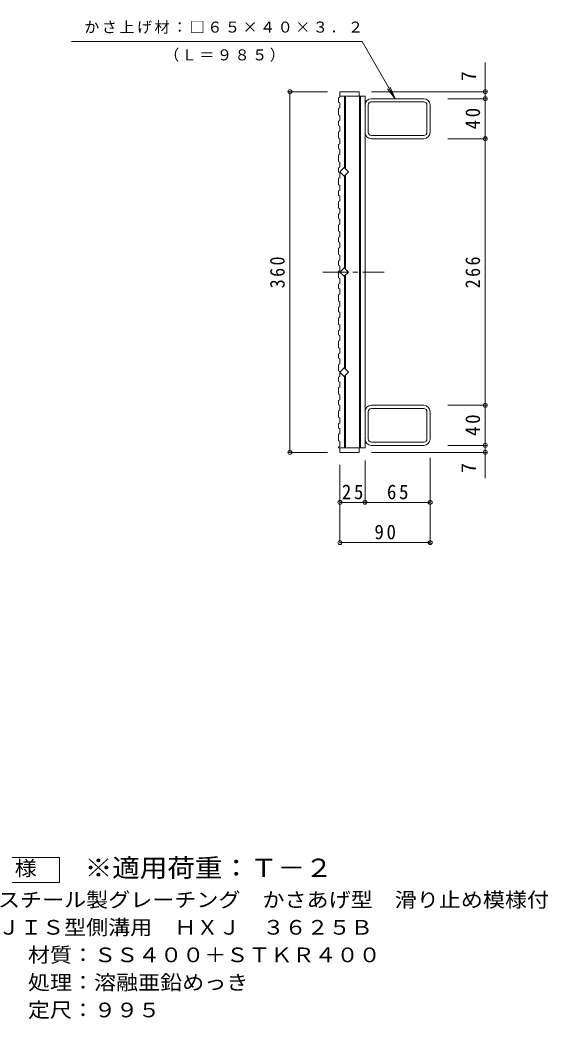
# Model space of a CAD drawing. Units: millimetres, scale not verified. Extents: x -726 to 809, y -686 to 562.
# Drawn here: x 282 to 809, y -513 to 484 of the extents above; entities that cross this region are included whole.
import ezdxf
from ezdxf.enums import TextEntityAlignment as Align

# ---------------------------------------------------------------- set-up
doc = ezdxf.new("R2010")
doc.units = ezdxf.units.MM
doc.header["$LTSCALE"] = 5
doc.header["$PDMODE"] = 32
doc.header["$PDSIZE"] = 4
doc.linetypes.add('CHAIN1', pattern=[8, 5, -1, 1, -1])
for name, color, linetype, lineweight in [('B-1', 2, 'Continuous', 9), ('B-2', 3, 'Continuous', 9), ('B-4', 7, 'Continuous', 9), ('F-4_F-4ﾚｲﾔ', 2, 'Continuous', 9)]:
    doc.layers.add(name, color=color, linetype=linetype, lineweight=lineweight)
doc.layers.add('F-5_F-5ﾚｲﾔ', color=2, linetype='Continuous')
doc.styles.add('ＭＳ ゴシック', font='')
doc.styles.get('ＭＳ ゴシック').set_extended_font_data('MS Gothic')

msp = doc.modelspace()

# ---------------------------------------------------------------- linework, layer by layer
at = {"layer": 'B-1'}
for p, q in [((626.257, 399.218), (626.257, 372.018)), ((629.456, 372.018), (629.456, 399.218)), ((684.857, 402.418), (632.656, 402.418)), ((684.857, 405.618), (632.657, 405.618)), ((688.057, 372.018), (688.057, 399.218)), ((691.257, 372.018), (691.257, 399.218)), ((632.657, 368.818), (684.857, 368.818)), ((684.857, 365.618), (632.657, 365.618)), ((626.257, 93.218), (626.257, 66.018)), ((629.456, 93.218), (629.456, 66.018)), ((684.857, 99.618), (632.657, 99.618)), ((632.657, 96.418), (684.857, 96.418)), ((688.057, 93.218), (688.057, 66.018)), ((691.257, 93.218), (691.257, 66.018)), ((684.857, 62.818), (632.656, 62.818)), ((684.857, 59.618), (632.657, 59.618))]:
    msp.add_line(p, q, dxfattribs=at)
for centre, radius, start, end in [((632.657, 399.218), 6.4, 90, 180), ((632.656, 399.218), 3.2, 90, 180), ((684.857, 399.218), 6.4, 0, 90), ((684.857, 399.218), 3.2, 0, 90), ((632.657, 372.018), 6.4, 180, 270), ((632.657, 372.018), 3.2, 180, 270), ((684.857, 372.018), 6.4, 270, 0), ((684.857, 372.018), 3.2, 270, 0), ((632.657, 93.218), 6.4, 90, 180), ((632.657, 93.218), 3.2, 90, 180), ((684.857, 93.218), 6.4, 0, 90), ((684.857, 93.218), 3.2, 0, 90), ((632.657, 66.018), 6.4, 180, 270), ((632.656, 66.018), 3.2, 180, 270), ((684.857, 66.018), 3.2, 270, 0), ((684.857, 66.018), 6.4, 270, 0)]:
    msp.add_arc(centre, radius, start, end, dxfattribs=at)
at = {"layer": 'B-2'}
for p, q in [((601.257, 412.618), (601.257, 406.974)), ((601.257, 412.618), (620.257, 412.618)), ((620.257, 408.118), (620.257, 412.618)), ((599.757, 406.463), (601.257, 406.974)), ((601.257, 408.118), (626.257, 408.118)), ((605.757, 408.118), (605.757, 336.603)), ((606.757, 408.118), (606.757, 335.603)), ((620.757, 408.118), (620.757, 232.618)), ((621.757, 408.118), (621.757, 232.618)), ((626.257, 408.118), (626.257, 232.618)), ((599.757, 395.92), (601.257, 396.431)), ((599.757, 383.237), (601.257, 383.748)), ((601.257, 388.861), (601.257, 383.748)), ((599.757, 372.693), (601.257, 373.205)), ((599.757, 360.01), (601.257, 360.522)), ((601.257, 365.635), (601.257, 360.522)), ((599.757, 349.467), (601.257, 349.978)), ((601.257, 342.408), (601.257, 337.295)), ((599.757, 336.784), (601.257, 337.295)), ((601.257, 331.865), (601.257, 326.752)), ((606.757, 329.632), (606.757, 235.603)), ((599.757, 326.24), (601.257, 326.752)), ((601.257, 319.182), (601.257, 314.069)), ((605.757, 328.632), (605.757, 236.603)), ((599.757, 313.557), (601.257, 314.069)), ((599.757, 303.014), (601.257, 303.526)), ((601.257, 308.639), (601.257, 303.526)), ((599.757, 290.331), (601.257, 290.842)), ((601.257, 295.956), (601.257, 290.842)), ((599.757, 279.788), (601.257, 280.299)), ((601.257, 285.412), (601.257, 280.299)), ((601.257, 272.729), (601.257, 267.616)), ((599.757, 267.105), (601.257, 267.616)), ((601.257, 262.186), (601.257, 257.073)), ((599.757, 256.561), (601.257, 257.073)), ((601.257, 249.503), (601.257, 244.389)), ((599.757, 243.878), (601.257, 244.389)), ((599.757, 233.335), (601.257, 233.846)), ((601.257, 238.959), (601.257, 233.846)), ((609.742, 232.618), (605.499, 228.375)), ((606.757, 135.603), (606.757, 229.633)), ((620.757, 57.118), (620.757, 232.618)), ((621.757, 57.118), (621.757, 232.618)), ((626.257, 57.118), (626.257, 232.618)), ((599.757, 220.652), (601.257, 221.163)), ((601.257, 226.276), (601.257, 221.163)), ((605.757, 136.603), (605.757, 228.633)), ((599.757, 210.108), (601.257, 210.62)), ((601.257, 215.733), (601.257, 210.62)), ((601.257, 203.05), (601.257, 197.937)), ((599.757, 197.425), (601.257, 197.937)), ((601.257, 192.507), (601.257, 187.393)), ((599.757, 186.882), (601.257, 187.393)), ((601.257, 179.823), (601.257, 174.71)), ((599.757, 174.199), (601.257, 174.71)), ((599.757, 163.656), (601.257, 164.167)), ((601.257, 169.28), (601.257, 164.167)), ((599.757, 150.972), (601.257, 151.484)), ((601.257, 156.597), (601.257, 151.484)), ((599.757, 140.429), (601.257, 140.941)), ((601.257, 146.054), (601.257, 140.941)), ((601.257, 133.371), (601.257, 128.257)), ((599.757, 127.746), (601.257, 128.257)), ((601.257, 122.827), (601.257, 117.714)), ((605.757, 57.118), (605.757, 128.633)), ((606.757, 57.118), (606.757, 129.633)), ((599.757, 117.203), (601.257, 117.714)), ((601.257, 110.144), (601.257, 105.031)), ((599.757, 104.52), (601.257, 105.031)), ((599.757, 93.976), (601.257, 94.488)), ((601.257, 99.601), (601.257, 94.488)), ((599.757, 81.293), (601.257, 81.804)), ((601.257, 86.918), (601.257, 81.804)), ((599.757, 70.75), (601.257, 71.261)), ((601.257, 76.374), (601.257, 71.261)), ((601.257, 63.691), (601.257, 58.578)), ((599.757, 58.067), (601.257, 58.578)), ((599.757, 58.067), (599.757, 57.118)), ((599.757, 57.118), (626.257, 57.118)), ((620.257, 57.118), (620.257, 52.618))]:
    msp.add_line(p, q, dxfattribs=at)
at = {"layer": 'B-2', "linetype": 'CHAIN1'}
msp.add_line((584.033, 232.618), (645.388, 232.618), dxfattribs=at)
at = {"layer": 'B-2'}
for points in [[(599.757, 406.463), (599.757, 402.056), (601.257, 401.544), (601.257, 396.431)], [(599.757, 395.92), (599.757, 389.372), (601.257, 388.861)], [(599.757, 383.237), (599.757, 378.829), (601.257, 378.318), (601.257, 373.205)], [(599.757, 372.693), (599.757, 366.146), (601.257, 365.635)], [(599.757, 360.01), (599.757, 355.603), (601.257, 355.091), (601.257, 349.978)], [(599.757, 349.467), (599.757, 342.92), (601.257, 342.408)], [(599.757, 336.784), (599.757, 332.376), (601.257, 331.865)], [(599.757, 326.24), (599.757, 319.693), (601.257, 319.182)], [(599.757, 313.557), (599.757, 309.15), (601.257, 308.639)], [(599.757, 303.014), (599.757, 296.467), (601.257, 295.956)], [(599.757, 290.331), (599.757, 285.924), (601.257, 285.412)], [(599.757, 279.788), (599.757, 273.24), (601.257, 272.729)], [(599.757, 267.105), (599.757, 262.697), (601.257, 262.186)], [(599.757, 256.561), (599.757, 250.014), (601.257, 249.503)], [(599.757, 243.878), (599.757, 239.471), (601.257, 238.959)], [(599.757, 233.335), (599.757, 226.787), (601.257, 226.276)], [(605.499, 228.375), (601.257, 232.618), (605.499, 236.86), (609.742, 232.618)], [(599.757, 220.652), (599.757, 216.244), (601.257, 215.733)], [(599.757, 210.108), (599.757, 203.561), (601.257, 203.05)], [(599.757, 197.425), (599.757, 193.018), (601.257, 192.507)], [(599.757, 186.882), (599.757, 180.335), (601.257, 179.823)], [(599.757, 174.199), (599.757, 169.791), (601.257, 169.28)], [(599.757, 163.656), (599.757, 157.108), (601.257, 156.597)], [(599.757, 150.972), (599.757, 146.565), (601.257, 146.054)], [(599.757, 140.429), (599.757, 133.882), (601.257, 133.371)], [(599.757, 127.746), (599.757, 123.339), (601.257, 122.827)], [(599.757, 117.203), (599.757, 110.655), (601.257, 110.144)], [(599.757, 104.52), (599.757, 100.112), (601.257, 99.601)], [(599.757, 93.976), (599.757, 87.429), (601.257, 86.918)], [(599.757, 81.293), (599.757, 76.886), (601.257, 76.374)], [(599.757, 70.75), (599.757, 64.202), (601.257, 63.691)], [(601.257, 57.118), (601.257, 52.618), (620.257, 52.618)]]:
    msp.add_lwpolyline(points, dxfattribs=at)
for points in [[(609.742, 332.617), (605.499, 328.375), (601.257, 332.617), (605.499, 336.86)], [(609.742, 132.618), (605.499, 136.861), (601.257, 132.618), (605.499, 128.375)]]:
    msp.add_lwpolyline(points, close=True, dxfattribs=at)
at = {"layer": 'B-4'}
for p, q in [((333.461, 462.618), (623.348, 462.618)), ((656.257, 405.618), (623.348, 462.618)), ((746.257, 26.917), (746.257, 441.832)), ((588.757, 412.618), (549.757, 412.618)), ((551.257, 52.618), (551.257, 412.618)), ((632.757, 412.618), (747.757, 412.618)), ((656.257, 405.618), (648.647, 415.534)), ((656.257, 405.618), (651.473, 417.166)), ((708.757, 405.618), (747.757, 405.618)), ((708.757, 365.618), (747.757, 365.618)), ((708.757, 99.618), (747.757, 99.618)), ((588.757, 52.618), (549.757, 52.618)), ((632.757, 52.618), (747.757, 52.618)), ((708.757, 59.618), (747.757, 59.618)), ((601.257, 40.118), (601.257, -37.382)), ((626.257, 44.618), (626.257, 1.118)), ((691.256, 47.118), (691.256, -38.882)), ((601.257, 2.618), (691.256, 2.618)), ((601.257, -37.382), (691.256, -37.382))]:
    msp.add_line(p, q, dxfattribs=at)
for p in [(551.257, 412.618), (746.257, 412.618), (746.257, 405.618), (746.257, 365.618), (746.257, 99.618), (746.257, 59.618), (551.257, 52.618), (746.257, 52.618), (601.257, 2.618), (626.257, 2.618), (691.256, 2.618), (601.257, -37.382), (691.256, -37.382)]:
    msp.add_point(p, dxfattribs=at)
at = {"layer": 'F-4_F-4ﾚｲﾔ'}
msp.add_lwpolyline([(208.941, -376.769), (208.941, -351.769), (321.441, -351.769), (321.441, -376.769)], close=True, dxfattribs=at)

# ---------------------------------------------------------------- texts
at = {"layer": 'B-4', "color": 2, "style": 'ＭＳ ゴシック'}
for p in [(741.257, 423.049), (741.257, 32.044)]:
    msp.add_text('7', height=14.66, rotation=90, dxfattribs=at).set_placement(p, align=Align.BOTTOM_LEFT)
at = {"layer": 'B-4', "char_height": 11, "attachment_point": 7, "style": 'ＭＳ ゴシック'}
for s, insert in [('\\T1.17;かさ上げ材：□６５×４０×３．２', (346.045, 470.422)), ('\\T1.17;（Ｌ＝９８５）', (425.89, 442.419))]:
    msp.add_mtext(s, dxfattribs=dict(at, insert=insert))
at = {"layer": 'B-4', "color": 2, "char_height": 14.66, "attachment_point": 7, "rotation": 90, "style": 'ＭＳ ゴシック'}
for s, insert in [('\\T1.27;\\W0.95;40', (741.257, 374.993)), ('\\T1.27;\\W0.9;360', (546.257, 216.368)), ('\\T1.27;\\W0.9;266', (741.257, 216.368)), ('\\T1.27;\\W0.95;40', (741.257, 68.993))]:
    msp.add_mtext(s, dxfattribs=dict(at, insert=insert))
at = {"layer": 'B-4', "color": 2, "char_height": 14.66, "attachment_point": 7, "style": 'ＭＳ ゴシック'}
for s, insert in [('\\T1.27;\\W0.95;25', (603.132, 5.618)), ('\\T1.27;\\W0.95;65', (648.131, 5.618)), ('\\T1.27;\\W0.95;90', (635.632, -34.382))]:
    msp.add_mtext(s, dxfattribs=dict(at, insert=insert))
at = {"layer": 'F-4_F-4ﾚｲﾔ', "style": 'ＭＳ ゴシック', "width": 1.1}
for s, p in [('仕\u3000様', (232.692, -374.269)), ('スチール製グレーチング\u3000かさあげ型\u3000滑り止め模様付', (259.986, -405.729)), ('ＪＩＳ型側溝用\u3000ＨＸＪ\u3000３６２５Ｂ', (259.986, -433.23)), ('材質：ＳＳ４００＋ＳＴＫＲ４００', (289.842, -460.728)), ('処理：溶融亜鉛めっき', (289.842, -488.229)), ('定尺：９９５', (289.842, -515.729))]:
    msp.add_text(s, height=14.66, dxfattribs=at).set_placement(p, align=Align.BOTTOM_LEFT)
at = {"layer": 'F-5_F-5ﾚｲﾔ', "color": 3, "style": 'ＭＳ ゴシック', "width": 1.1}
msp.add_text('※適用荷重：Ｔ－２', height=18.33, dxfattribs=at).set_placement((346.441, -376.769), align=Align.BOTTOM_LEFT)

doc.saveas('drawing.dxf')
